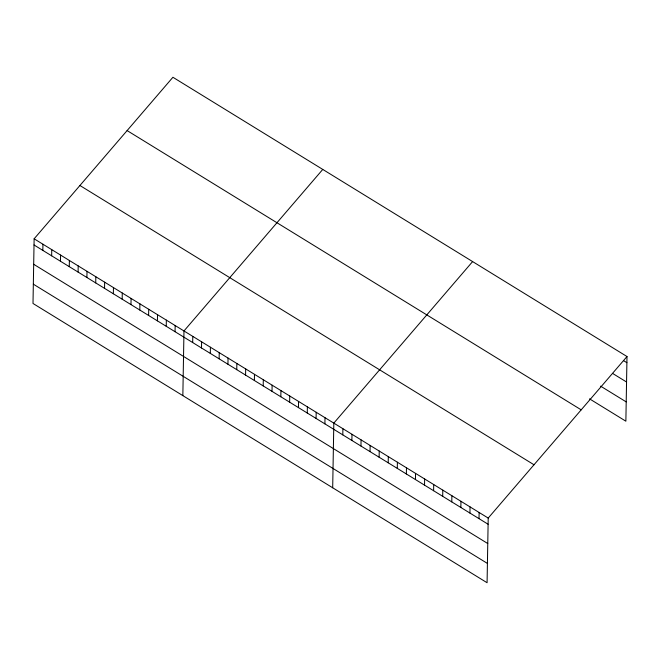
<?xml version="1.0" encoding="UTF-8"?>
<svg xmlns="http://www.w3.org/2000/svg" width="660" height="660" viewBox="0 0 660 660"><rect width="100%" height="100%" fill="white"/><g stroke="black" fill="none" stroke-linecap="round" stroke-linejoin="round"><path stroke-width="0.99" d="M34.13 238.804L33 303.468L487.08 582.731L488.21 518.067L627 356.532L172.92 77.269L34.13 238.804L488.21 518.067M42.834 250.396L42.941 244.233M51.653 255.816L51.761 249.653M60.464 261.236L60.572 255.073M69.275 266.656L69.382 260.494M78.094 272.085L78.202 265.914M86.906 277.505L87.013 271.334M95.725 282.925L95.832 276.754M104.536 288.346L104.643 282.175M113.355 293.766L113.462 287.595M122.166 299.186L122.273 293.015M130.977 304.606L131.084 298.435M139.796 310.027L139.904 303.856M148.607 315.447L148.714 309.284M157.426 320.867L157.534 314.704M166.237 326.287L166.345 320.125M175.057 331.716L175.164 325.545M182.845 395.62L183.975 330.965L322.765 169.43M192.679 342.557L192.786 336.385M201.498 347.977L201.605 341.806M210.309 353.397L210.416 347.226M219.128 358.817L219.236 352.646M227.939 364.237L228.047 358.066M236.75 369.658L236.866 363.487M245.57 375.078L245.677 368.915M254.38 380.498L254.488 374.335M263.2 385.918L263.307 379.756M272.011 391.339L272.118 385.176M280.83 396.767L280.937 390.596M289.641 402.188L289.748 396.016M298.452 407.608L298.567 401.437M307.271 413.028L307.378 406.857M316.082 418.448L316.189 412.277M324.901 423.868L325.009 417.697M332.689 487.781L333.82 423.118L472.609 261.583M342.796 434.874L342.903 428.703M351.879 440.459L351.986 434.288M360.962 446.044L361.07 439.873M370.037 451.63L370.144 445.459M379.12 457.215L379.228 451.044M388.204 462.8L388.311 456.629M397.287 468.385L397.394 462.214M406.37 473.971L406.477 467.8M415.445 479.556L415.552 473.385M424.529 485.141L424.636 478.97M433.612 490.726L433.719 484.555M442.695 496.312L442.802 490.141M451.778 501.897L451.885 495.726M460.853 507.482L460.96 501.311M469.936 513.067L470.044 506.896M479.02 518.653L479.127 512.482M627 356.532L625.87 421.195L589.545 398.854M623.593 360.673L626.893 362.703M612.521 373.37L626.554 382.008M600.616 386.149L626.208 401.89M127.116 130.581L581.196 409.843M79.926 185.501L534.006 464.764M34.023 244.975L488.103 524.238M33.685 264.28L487.765 543.543M33.338 284.163L487.418 563.426"/></g></svg>
